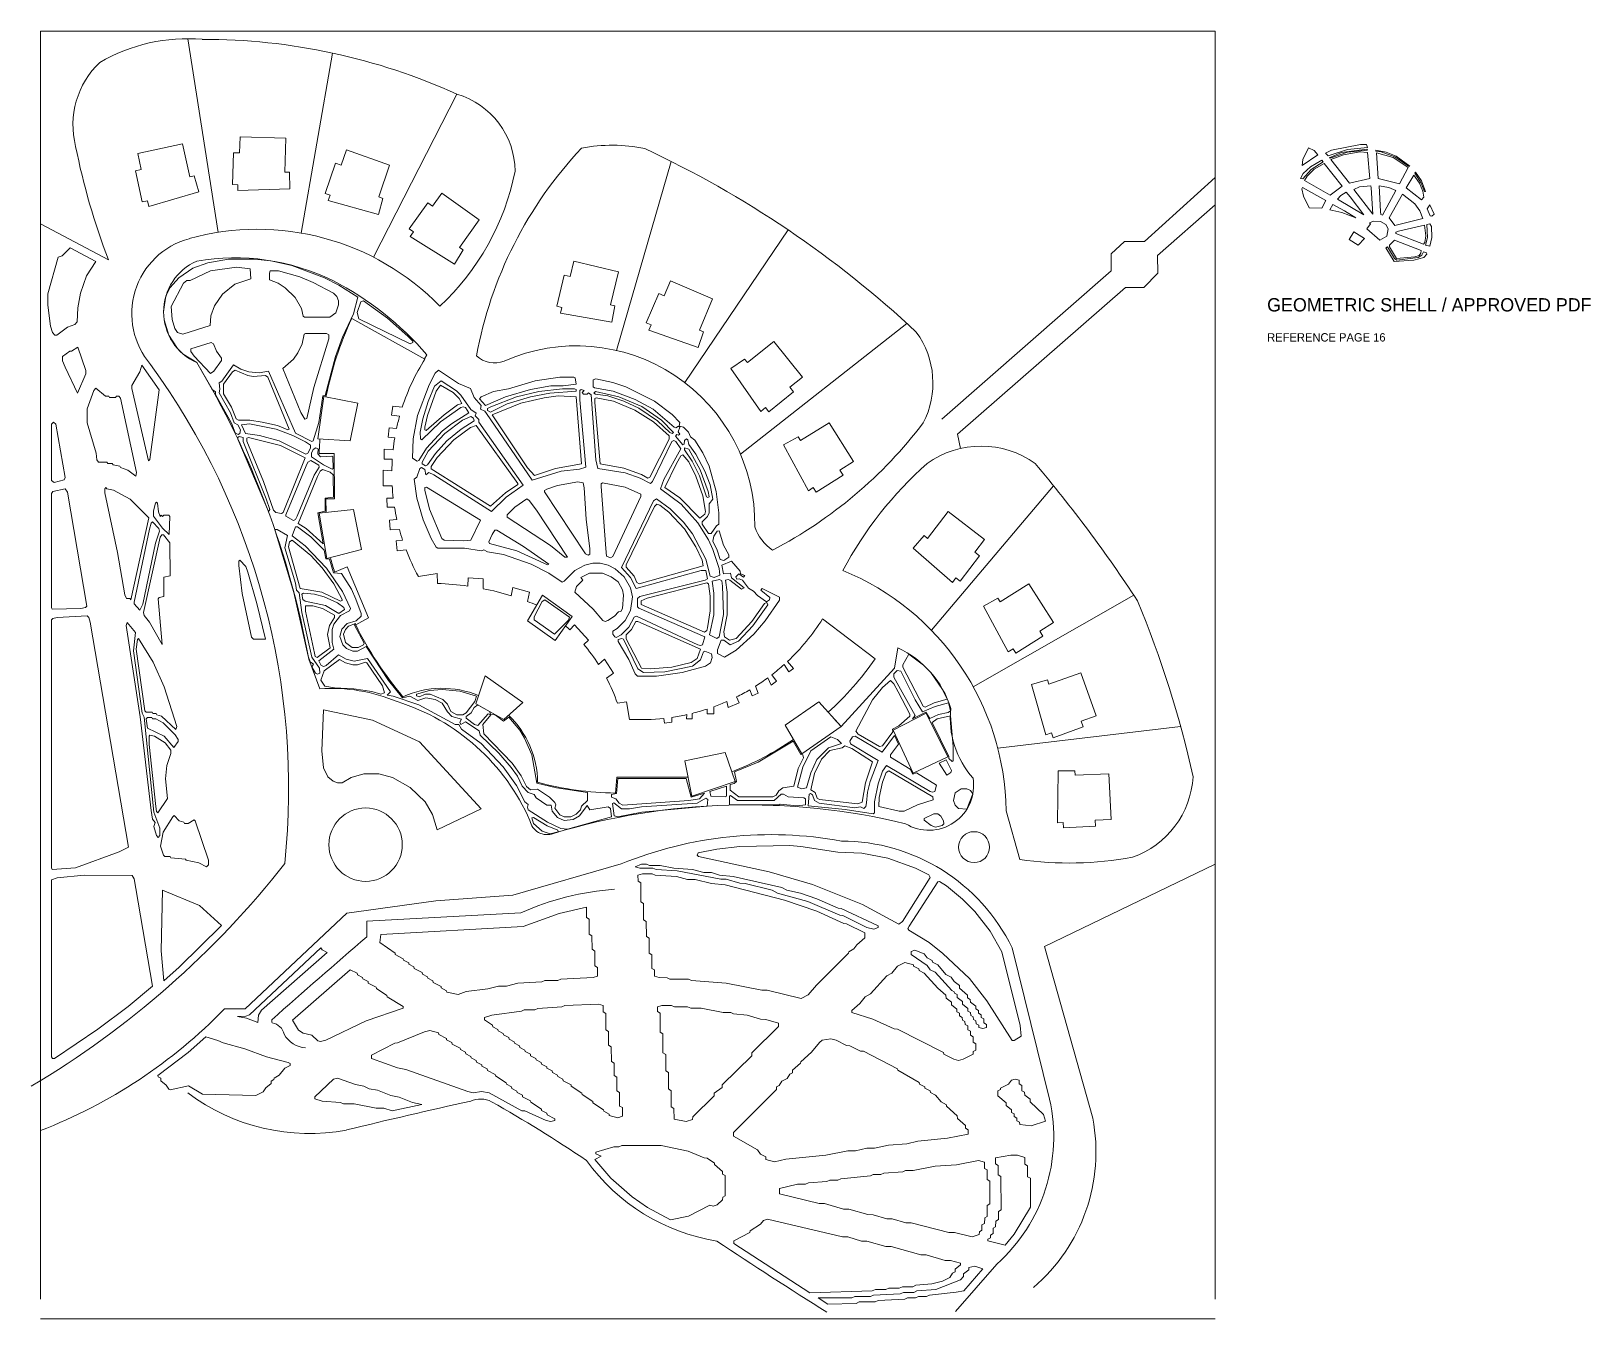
# Model space of a CAD drawing. Header units: inches. Extents: x 36 to 82.7, y 17.3 to 55.9.
import ezdxf

# ---------------------------------------------------------------- set-up
doc = ezdxf.new("R2010")
doc.units = ezdxf.units.IN
for name, color, linetype, lineweight in [('01_ORIGINAL_CAD', 7, 'Continuous', 20), ('02_APPROVED_PDF_OUTLINES', 7, 'Continuous', 15), ('03_ADDED_AREAS_SAME_COMPOSITION', 7, 'Continuous', 15), ('04_APPROVED_PERIMETER', 7, 'Continuous', 15), ('05_REFERENCE_ICON', 7, 'Continuous', 15), ('06_LABEL', 7, 'Continuous', 15)]:
    doc.layers.add(name, color=color, linetype=linetype, lineweight=lineweight)

msp = doc.modelspace()

# ---------------------------------------------------------------- linework, layer by layer
at = {"layer": '01_ORIGINAL_CAD'}
for p, q in [((36.248, 17.906), (36.248, 55.9)), ((36.248, 55.9), (71.442, 55.9)), ((71.442, 55.9), (71.442, 17.906)), ((71.442, 17.312), (36.248, 17.312))]:
    msp.add_line(p, q, dxfattribs=at)
for points in [[(40.658, 55.675), (41.569, 49.871)], [(45, 55.245), (44.06, 49.85)], [(48.726, 54.013), (46.225, 49.126)], [(55.143, 52), (53.51, 46.333)], [(63.257, 44.272), (68.329, 48.719), (68.329, 49.231), (68.73, 49.6), (69.33, 49.6), (71.442, 51.512), (71.442, 50.696), (69.711, 49.177), (69.725, 48.651), (69.304, 48.218), (68.761, 48.218), (63.72, 43.82), (63.817, 43.397)], [(38.284, 49.049), (36.248, 50.129)], [(55.552, 45.371), (58.647, 49.945)], [(62.206, 47.145), (57.223, 43.22)], [(47.087, 44.63), (46.802, 44.667), (46.766, 44.393), (47.006, 44.362)], [(46.916, 43.993), (46.696, 44.016), (46.666, 43.73), (46.862, 43.709)], [(45.044, 43.247), (44.595, 43.241)], [(44.807, 41.482), (44.799, 41.881), (45.061, 41.886), (45.044, 43.247)], [(46.813, 43.357), (46.546, 43.371), (46.546, 43.074), (46.789, 43.074)], [(46.775, 42.728), (46.519, 42.748), (46.519, 42.277), (46.786, 42.274)], [(66.604, 42.276), (62.941, 37.945)], [(46.818, 41.908), (46.625, 41.902), (46.633, 41.638), (46.856, 41.638)], [(46.926, 41.27), (46.702, 41.249), (46.728, 40.961), (47.002, 40.962)], [(47.096, 40.651), (46.9, 40.63)], [(46.9, 40.63), (46.939, 40.324), (47.2, 40.358)], [(46.075, 38.317), (45.433, 39.849), (45.059, 39.693)], [(49.053, 39.272), (49.062, 39.519), (49.515, 39.492), (49.513, 39.194)], [(50.35, 38.981), (50.396, 39.232), (50.902, 39.093), (50.842, 38.811)], [(51.286, 38.996), (52.178, 38.364), (51.665, 37.64), (50.837, 38.227), (51.286, 38.996)], [(69.006, 38.995), (64.196, 36.253)], [(46.075, 38.317), (45.692, 38.109)], [(52.249, 38.111), (52.108, 37.96)], [(52.249, 38.111), (52.668, 37.654), (52.525, 37.523)], [(52.968, 36.924), (53.149, 37.079), (53.413, 36.661), (53.207, 36.514)], [(58.528, 36.918), (58.67, 36.704), (58.814, 36.799), (58.632, 37.014)], [(49.567, 36.583), (50.703, 35.787), (50.129, 35.27), (49.295, 35.742), (49.567, 36.583)], [(58.043, 36.524), (58.141, 36.305), (58.295, 36.419), (58.155, 36.608)], [(57.496, 36.162), (57.572, 35.985), (57.754, 36.063), (57.668, 36.267)], [(53.805, 35.806), (53.533, 35.759)], [(53.805, 35.806), (53.805, 35.806)], [(56.221, 35.586), (56.221, 35.439), (56.423, 35.439), (56.423, 35.655)], [(56.812, 35.811), (56.853, 35.634), (57.179, 35.773), (57.105, 35.949)], [(58.564, 35.106), (59.058, 34.241), (60.235, 35.059), (59.57, 35.799), (58.564, 35.106)], [(54.929, 35.306), (54.944, 35.165), (55.16, 35.189), (55.16, 35.336)], [(55.61, 35.419), (55.608, 35.288), (55.771, 35.288), (55.771, 35.457)], [(70.407, 35.063), (64.93, 34.409)], [(53.515, 33.54), (53.473, 33.07)], [(53.515, 33.54), (55.65, 33.54)], [(65.18, 32.538), (65.591, 31.078)], [(71.442, 30.938), (66.326, 28.468)], [(46.027, 28.759), (46.027, 29.23), (50.643, 29.479)], [(66.326, 28.468), (67.775, 23.323)]]:
    msp.add_lwpolyline(points, dxfattribs=at)
for points in [[(40.725, 51.537), (40.502, 52.523), (39.164, 52.23), (39.268, 51.758), (39.093, 51.72), (39.298, 50.787), (39.453, 50.821), (39.491, 50.65), (40.993, 51.087), (40.853, 51.565)], [(43.572, 51.68), (43.598, 52.69), (42.23, 52.734), (42.214, 52.252), (42.035, 52.258), (42.004, 51.303), (42.163, 51.298), (42.158, 51.123), (43.721, 51.177), (43.704, 51.675)], [(46.381, 50.933), (46.709, 51.889), (45.415, 52.34), (45.257, 51.885), (45.088, 51.944), (44.773, 51.041), (44.923, 50.989), (44.866, 50.824), (46.374, 50.409), (46.506, 50.889)], [(48.804, 49.422), (49.389, 50.246), (48.277, 51.045), (47.995, 50.654), (47.85, 50.758), (47.292, 49.982), (47.421, 49.889), (47.319, 49.747), (48.648, 48.921), (48.911, 49.345)], [(53.327, 47.704), (53.561, 48.687), (52.231, 49.012), (52.116, 48.544), (51.942, 48.586), (51.715, 47.658), (51.87, 47.62), (51.829, 47.45), (53.37, 47.181), (53.455, 47.672)], [(55.995, 46.944), (56.387, 47.876), (55.128, 48.415), (54.938, 47.972), (54.774, 48.042), (54.397, 47.164), (54.544, 47.101), (54.475, 46.94), (55.951, 46.422), (56.116, 46.892)], [(57.426, 45.973), (58.218, 46.601), (59.075, 45.534), (58.699, 45.232), (58.811, 45.092), (58.066, 44.493), (57.966, 44.618), (57.83, 44.508), (56.934, 45.791), (57.343, 46.076)], [(45.757, 44.748), (44.738, 44.957), (44.556, 43.684), (45.524, 43.622)], [(59.019, 43.63), (59.878, 44.165), (60.608, 43.006), (60.2, 42.749), (60.296, 42.598), (59.487, 42.088), (59.402, 42.222), (59.254, 42.129), (58.511, 43.505), (58.949, 43.742)], [(45.629, 41.562), (44.593, 41.461), (44.828, 40.095), (45.865, 40.369)], [(62.827, 40.702), (63.445, 41.502), (64.534, 40.672), (64.241, 40.288), (64.384, 40.18), (63.804, 39.42), (63.677, 39.516), (63.571, 39.377), (62.394, 40.407), (62.722, 40.782)], [(65.006, 38.799), (65.865, 39.334), (66.595, 38.175), (66.187, 37.918), (66.283, 37.767), (65.474, 37.257), (65.389, 37.391), (65.242, 37.298), (64.498, 38.674), (64.936, 38.911)], [(66.464, 36.332), (67.417, 36.67), (67.882, 35.382), (67.428, 35.218), (67.489, 35.05), (66.59, 34.725), (66.536, 34.875), (66.372, 34.816), (65.94, 36.319), (66.419, 36.457)], [(61.796, 34.957), (62.78, 35.461), (63.435, 34.152), (62.399, 33.663)], [(55.549, 34.034), (56.763, 34.283), (57.058, 33.412), (55.766, 32.976)], [(67.244, 33.6), (68.254, 33.648), (68.327, 32.28), (67.845, 32.255), (67.855, 32.076), (66.9, 32.025), (66.892, 32.184), (66.717, 32.175), (66.739, 33.739), (67.237, 33.732)]]:
    msp.add_lwpolyline(points, close=True, dxfattribs=at)
for points in [[(44.283, 37.084, 0.090917), (40.931, 45.968, -0.652582), (40.931, 49.011, -0.158741), (45.004, 48.425, -0.098355), (47.824, 46.203), (47.755, 46.078)], [(47.087, 44.63, -0.062406), (47.763, 46.073), (45.572, 47.29, 0.058367), (44.801, 44.944, 0.058367)], [(50.14, 46.014, -0.546754), (57.65, 41.045, 0.171391), (58.184, 40.351, 0.171391)], [(46.916, 43.993, -0.01479), (47.006, 44.362, -0.01479)], [(44.621, 43.68, 0.010358), (44.595, 43.241)], [(46.813, 43.357, -0.013879), (46.862, 43.709)], [(60.29, 39.74, -0.089338), (62.813, 42.944, -0.322066), (66.051, 42.944, -0.030946), (69.111, 38.833, -0.044664), (70.78, 33.554, -0.301674), (68.967, 31.144, -0.082145), (65.591, 31.078)], [(46.775, 42.728, -0.013523), (46.789, 43.074, -0.013523)], [(46.818, 41.908, -0.014342), (46.786, 42.274)], [(46.926, 41.27, -0.014645), (46.856, 41.638)], [(47.096, 40.651, -0.012679), (47.002, 40.962)], [(48.142, 39.35), (48.13, 39.649), (47.57, 39.561, -0.034306), (47.2, 40.358, -0.034306)], [(44.936, 40.124, 0.010564), (45.059, 39.693, 0.010564)], [(60.29, 39.74, -0.300089), (65.18, 32.538)], [(45.692, 38.109, 0.060935), (47.109, 35.956, -0.206423), (49.375, 35.99)], [(59.849, 35.488, 0.057164), (61.253, 37.088), (59.681, 38.289, -0.064319), (58.632, 37.014, -0.064319)], [(59.998, 35.322), (60.235, 35.059), (61.831, 36.816), (61.933, 37.418, -0.214593), (63.522, 35.602, 0.212382), (64.188, 33.517, -0.642649), (62.166, 32.15, 0.132984), (51.615, 31.858, -0.471407), (50.913, 32.245)], [(46.935, 35.809, 0.119192), (44.621, 36.188), (44.283, 37.084)], [(58.528, 36.918, -0.018836), (58.155, 36.608, -0.018836)], [(58.043, 36.524, -0.017658), (57.668, 36.267, -0.017658)], [(57.496, 36.162, -0.017305), (57.105, 35.949, -0.017305)], [(54.929, 35.306, -0.040089), (53.897, 35.276), (53.805, 35.806)], [(56.221, 35.586, -0.018166), (55.771, 35.457, -0.018166)], [(56.812, 35.811, -0.016254), (56.423, 35.655, -0.016254)], [(50.274, 35.4, -0.198705), (51.143, 33.392, 0.063223), (53.473, 33.07)], [(55.61, 35.419, -0.017778), (55.16, 35.336, -0.017778)], [(56.959, 33.703, 0.056142), (58.811, 34.673)], [(53.65, 30.945, -0.14301), (60.243, 31.63, -0.286424), (65.36, 28.431), (66.481, 23.89, -0.272091), (64.9, 18.954), (63.661, 17.533)], [(53.65, 30.945), (50.4, 30.004), (48.095, 29.84), (45.427, 29.473), (42.376, 26.597), (41.758, 26.597, -0.10797), (36.248, 22.954)]]:
    msp.add_lwpolyline(points, format="xyb", dxfattribs=at)
for centre, radius in [((45.989, 31.521), 1.1), ((64.22, 31.448), 0.463)]:
    msp.add_circle(centre, radius, dxfattribs=at)
for centre, radius, start, end in [((40.658, 50.423), 5.252, 85.2142, 120.0956), ((41.139, 37.317), 18.339, 65.5622, 90.1344), ((39.813, 53.089), 2.593, 133.6015, 194.2753), ((48.026, 51.672), 2.444, 0.7167, 73.3418), ((57.911, 56.571), 21.019, 191.3089, 200.9684), ((61.436, 43.951), 12.326, 136.7478, 169.6154), ((53.373, 47.535), 4.948, 78.6004, 100.6499), ((40.939, 23.771), 31.601, 47.0054, 64.8874), ((43.034, 53.196), 7.583, 313.0815, 348.6437), ((41.312, 47.434), 2.33, 105.2161, 220.7715), ((42.751, 42.34), 7.624, 44.2289, 105.6047), ((60.387, 45.356), 2.599, 332.6099, 36.0186), ((22.064, 33.195), 21.619, 354.0583, 36.0319), ((49.852, 46.755), 0.794, 227.0981, 291.2465), ((51.961, 52.291), 13.465, 297.5281, 322.8549), ((47.898, 31.093), 8.26, 81.9573, 88.3074), ((47.898, 31.093), 8.26, 72.7279, 78.7214), ((47.898, 31.093), 8.26, 67.0855, 69.118), ((48.363, 33.974), 5.47, 46.7825, 48.644), ((48.363, 33.974), 5.47, 32.6388, 40.4465), ((48.363, 33.974), 5.47, 19.0436, 27.6609), ((44.996, 29.643), 6.464, 23.734, 72.5429), ((22.02, 47.825), 27.364, 300.648, 321.9453), ((54.073, 21.787), 8.422, 94.2501, 114.0352), ((177.596, -125.015), 202.378, 130.55026, 131.62005), ((43.293, 26.24), 0.119, 162.5746, 211.3187), ((43.119, 25.741), 0.443, 13.2811, 80.611), ((44.225, 26.196), 0.761, 207.5896, 267.5639), ((44.306, 28.951), 6.083, 233.183, 280.5392), ((83.889, -134.15), 161.762, 102.40484, 103.75801), ((49.433, 23.211), 0.689, 61.2688, 115.2094), ((27.349, -15.654), 45.391, 56.1832, 60.407), ((62.535, 22.313), 5.337, 310.4718, 10.9016), ((57.468, 25.543), 5.979, 215.6658, 260.7622), ((129.159, 128.7), 131.041, 236.3299, 238.04792)]:
    msp.add_arc(centre, radius, start, end, dxfattribs=at)
at = {"layer": '02_APPROVED_PDF_OUTLINES'}
for points in [[(42.116, 48.828), (42.528, 48.774), (42.546, 48.482), (42.075, 48.318), (41.702, 48.021), (41.461, 47.667), (41.354, 47.369), (41.328, 47.085), (40.514, 46.816), (40.35, 46.87), (40.27, 46.995), (40.19, 47.264), (40.162, 47.654), (40.533, 48.352), (40.63, 48.424), (40.736, 48.425), (41.346, 48.72)], [(43.133, 48.721), (43.377, 48.721), (44.015, 48.534), (44.413, 48.373), (45.024, 48.051), (45.122, 47.953), (45.175, 47.819), (45.176, 47.697), (45.097, 47.455), (44.92, 47.33), (44.162, 47.329), (44.118, 47.356), (44.063, 47.588), (43.874, 47.915), (43.579, 48.212), (43.364, 48.347), (43.107, 48.447), (43.107, 48.649)], [(45.923, 47.815), (46.645, 47.301), (47.257, 46.765), (47.407, 46.613), (47.408, 46.571), (47.323, 46.526), (45.782, 47.277), (45.737, 47.47), (45.843, 47.792)], [(44.19, 46.843), (44.814, 46.843), (44.885, 46.799), (44.886, 46.677), (44.437, 45.224), (44.227, 44.296), (44.168, 44.269), (44.044, 44.475), (43.51, 45.796), (43.824, 46.069), (43.958, 46.259), (44.092, 46.53), (44.146, 46.816)], [(41.364, 46.572), (41.435, 46.528), (41.518, 46.311), (41.675, 46.098), (41.675, 46.03), (41.437, 45.708), (41.346, 45.642), (40.855, 46.164), (40.749, 46.298), (40.749, 46.384)], [(42.082, 45.741), (42.458, 45.58), (42.62, 45.553), (42.985, 45.581), (43.056, 45.536), (43.696, 43.974), (43.658, 43.953), (43.345, 44.08), (42.891, 44.188), (42.516, 44.241), (42.177, 44.241), (42.106, 44.286), (41.972, 44.634), (41.733, 45.037), (41.733, 45.32), (41.998, 45.696)], [(51.811, 45.533), (52.223, 45.534), (52.267, 45.507), (52.294, 45.322), (51.905, 45.268), (51.536, 45.268), (50.926, 45.16), (50.18, 44.944), (49.576, 44.682), (49.405, 44.882), (49.449, 44.941), (49.821, 45.103), (50.268, 45.184), (51.068, 45.426)], [(48.228, 45.289), (48.614, 45.075), (48.791, 44.896), (48.871, 44.747), (48.745, 44.7), (48.347, 44.404), (47.799, 43.93), (47.761, 43.95), (47.761, 44.036), (47.84, 44.385), (48.104, 45.11)], [(51.891, 45.185), (52.25, 45.185), (52.294, 45.158), (52.294, 45.108), (51.51, 45.053), (50.927, 44.945), (50.234, 44.729), (49.73, 44.488), (49.645, 44.533), (49.644, 44.592), (49.742, 44.646), (50.511, 44.942), (51.174, 45.104)], [(51.759, 44.97), (52.295, 44.943), (52.458, 42.934), (51.674, 42.799), (51.046, 42.584), (50.842, 42.816), (49.778, 44.405), (50.644, 44.754), (51.334, 44.916)], [(52.873, 45.105), (53.578, 44.944), (54.268, 44.65), (54.853, 44.247), (55.217, 43.875), (55.172, 43.848), (55.105, 43.875), (54.735, 44.221), (54.174, 44.598), (53.723, 44.812), (53.242, 44.974), (52.873, 45.027), (52.829, 45.054)], [(52.9, 44.917), (53.419, 44.81), (54.056, 44.542), (54.614, 44.194), (55.084, 43.773), (55.084, 43.678), (54.503, 42.533), (54.444, 42.506), (54.258, 42.612), (53.724, 42.8), (53.019, 42.934), (52.856, 44.777), (52.856, 44.89)], [(49.141, 44.355), (49.217, 44.306), (49.244, 44.22), (48.853, 43.975), (48.426, 43.624), (48.08, 43.246), (47.848, 42.903), (47.781, 42.876), (47.683, 42.93), (47.683, 42.989), (47.868, 43.312), (48.363, 43.84), (48.893, 44.243)], [(49.301, 44.087), (50.548, 42.347), (50.548, 42.315), (50.183, 42.07), (49.735, 41.67), (47.949, 42.787), (47.949, 42.855), (48.134, 43.124), (48.629, 43.652), (49.132, 44.028)], [(42.484, 43.728), (43.44, 43.487), (44.176, 43.112), (43.515, 41.478), (43.471, 41.451), (43.298, 41.477), (43.227, 41.549), (42.932, 42.407), (42.426, 43.615), (42.426, 43.701)], [(44.344, 43.032), (44.583, 42.898), (44.601, 42.838), (44.443, 42.596), (43.94, 41.362), (43.887, 41.263), (43.829, 41.236), (43.599, 41.37), (43.598, 41.403), (44.206, 42.879), (44.259, 42.987)], [(44.498, 43.412), (44.566, 43.381), (44.561, 43.233), (44.636, 43.14), (44.981, 43.166), (45.01, 43.14), (45.015, 42.794), (44.988, 42.773), (44.728, 42.901), (44.365, 43.142), (44.365, 43.255), (44.418, 43.363)], [(55.492, 43.201), (55.67, 42.995), (55.883, 42.566), (56.096, 41.976), (56.177, 41.505), (56.15, 41.424), (56.006, 41.305), (55.405, 41.911), (54.958, 42.229), (55.302, 42.941), (55.434, 43.174)], [(55.54, 43.416), (55.669, 43.371), (56.015, 42.754), (56.255, 42.11), (56.282, 41.943), (56.244, 41.923), (56.206, 41.943), (55.991, 42.578), (55.777, 43.01), (55.54, 43.357)], [(44.702, 42.764), (44.929, 42.683), (45.017, 42.603), (45.026, 41.935), (44.774, 41.905), (44.772, 41.513), (44.558, 41.468), (44.716, 40.539), (44.203, 40.992), (43.971, 41.147), (44.552, 42.558), (44.631, 42.719)], [(47.818, 42.234), (49.435, 41.246), (49.144, 40.65), (48.92, 40.623), (48.343, 40.649), (48.272, 40.694), (47.898, 41.579), (47.765, 42.143), (47.764, 42.229)], [(52.347, 42.394), (52.512, 42.367), (52.539, 42.215), (52.594, 41.281), (52.702, 40.39), (52.702, 40.223), (52.658, 40.196), (52.573, 40.241), (51.348, 42.092), (51.348, 42.133), (51.419, 42.178), (51.737, 42.286)], [(53.091, 42.367), (53.769, 42.234), (54.238, 42.028), (54.238, 41.96), (53.392, 40.161), (53.328, 40.122), (53.21, 40.17), (53.183, 40.402), (53.047, 42.254), (53.046, 42.34)], [(50.823, 41.882), (50.894, 41.838), (51.107, 41.543), (52.039, 40.142), (51.954, 40.142), (51.53, 40.488), (50.235, 41.34), (50.235, 41.408), (50.464, 41.641)], [(54.711, 41.724), (54.805, 41.698), (55.071, 41.483), (55.541, 40.982), (55.887, 40.446), (56.073, 40.043), (56.1, 39.877), (54.185, 39.338), (54.114, 39.383), (54.031, 39.573), (53.794, 39.839), (53.794, 39.907), (54.64, 41.653)], [(43.335, 40.969), (43.649, 40.785), (43.571, 40.413), (43.891, 39.363), (43.919, 39.149), (43.998, 39.068), (44.079, 38.481), (44.373, 37.139), (44.612, 36.814), (44.613, 36.665), (44.548, 36.627), (44.483, 36.665), (44.377, 36.853), (44.429, 36.933), (44.324, 36.996), (44.27, 37.175), (43.841, 39.077), (43.281, 40.924), (43.281, 40.964)], [(49.918, 40.947), (50.719, 40.46), (51.481, 39.927), (51.443, 39.906), (50.519, 40.328), (49.697, 40.543), (49.679, 40.602), (49.784, 40.817), (49.864, 40.942)], [(56.58, 40.925), (56.711, 40.5), (56.869, 40.205), (56.87, 40.137), (56.719, 40.038), (56.608, 40.065), (56.526, 40.351), (56.394, 40.62), (56.421, 40.768), (56.526, 40.921)], [(43.787, 40.647), (44.349, 40.187), (44.686, 39.82), (45.032, 39.337), (45.299, 38.849), (45.24, 38.822), (44.679, 39.089), (44.027, 39.197), (43.68, 40.449), (43.706, 40.598)], [(52.698, 39.656), (53.083, 39.656), (53.349, 39.549), (53.553, 39.397), (53.686, 39.156), (53.713, 39.001), (53.687, 38.604), (53.634, 38.506), (53.561, 38.503), (53.449, 38.372), (53.245, 38.237), (53.166, 38.21), (53.099, 38.237), (52.81, 38.581), (52.256, 39.087), (52.309, 39.262), (52.493, 39.451), (52.441, 39.531)], [(56.216, 39.364), (56.261, 39.337), (56.314, 38.97), (56.315, 38.526), (56.237, 38.016), (56.21, 37.935), (56.139, 37.89), (54.248, 38.721), (54.248, 38.825), (54.425, 38.906)], [(56.511, 37.703), (56.293, 37.81), (56.425, 38.412), (56.424, 39.057), (56.37, 39.417), (56.588, 39.471), (56.659, 39.426), (56.685, 39.265), (56.714, 38.419), (56.582, 37.748)], [(44.125, 39.059), (44.458, 39.033), (44.75, 38.952), (45.148, 38.765), (45.334, 38.631), (45.352, 38.571), (45.182, 38.452), (44.789, 38.686), (44.179, 38.821), (44.108, 38.866), (44.081, 39.032)], [(51.355, 38.854), (52.095, 38.341), (52.069, 38.254), (51.653, 37.833), (51.037, 38.262), (51.037, 38.349), (51.275, 38.805)], [(44.188, 38.684), (44.405, 38.684), (44.697, 38.603), (45.061, 38.398), (45.061, 38.33), (44.903, 38.087), (44.85, 37.816), (44.93, 37.417), (44.541, 37.13), (44.482, 37.157), (44.456, 37.256), (44.188, 38.517)], [(54.144, 38.212), (56.025, 37.377), (55.92, 37.103), (55.743, 36.978), (55.159, 36.843), (54.522, 36.789), (54.251, 36.815), (53.799, 37.692), (53.798, 37.814), (53.955, 37.973), (54.09, 38.208)], [(53.667, 37.702), (53.715, 37.68), (54.144, 36.792), (54.313, 36.678), (54.956, 36.706), (55.782, 36.868), (56.025, 37.06), (56.109, 37.297), (56.153, 37.324), (56.353, 37.243), (56.371, 37.13), (56.318, 36.969), (56.168, 36.871), (55.478, 36.682), (54.708, 36.574), (54.137, 36.574), (54.066, 36.645), (53.878, 37.074), (53.56, 37.611), (53.56, 37.671)], [(45.205, 37.074), (45.391, 36.968), (45.606, 36.913), (45.745, 36.914), (45.981, 36.988), (46.028, 36.967), (46.498, 36.278), (46.552, 36.076), (46.44, 36.031), (46.171, 36.111), (45.64, 36.191), (45.06, 36.218), (44.767, 36.272), (44.643, 36.45), (44.749, 36.733)], [(63.417, 35.882), (63.019, 35.774), (62.753, 35.641), (62.695, 35.668), (62.082, 36.839), (62.082, 36.908), (62.267, 37.235), (62.707, 36.901), (62.922, 36.68), (63.278, 36.176)], [(61.914, 36.737), (62.026, 36.72), (62.455, 35.859), (62.672, 35.506), (63.058, 35.665), (63.456, 35.772), (63.517, 35.528), (63.444, 35.48), (63.152, 35.425), (62.898, 35.304), (62.774, 35.496), (62.371, 35.291), (62.455, 35.39), (61.817, 36.544), (61.817, 36.639)], [(49.312, 35.971), (49.26, 35.81), (49.004, 35.469), (48.897, 35.416), (48.724, 35.416), (48.547, 35.514), (48.438, 35.731), (48.298, 35.87), (47.923, 36.032), (47.785, 36.032), (47.596, 35.952), (47.511, 35.978), (47.511, 36.029), (47.9, 36.137), (48.278, 36.171), (48.808, 36.123)], [(61.716, 36.442), (61.814, 36.344), (61.947, 36.102), (62.294, 35.431), (62.294, 35.372), (61.964, 35.083), (61.772, 34.983), (61.784, 34.9), (61.473, 34.486), (61.388, 34.459), (60.75, 34.834), (60.679, 34.92), (61.181, 35.86), (61.473, 36.236)], [(48.129, 31.965), (47.994, 32.427), (47.778, 32.807), (47.324, 33.238), (46.79, 33.534), (46.388, 33.642), (45.934, 33.642), (45.557, 33.533), (45.291, 33.373), (45.145, 33.373), (45.012, 33.427), (44.861, 33.552), (44.728, 33.82), (44.674, 34.33), (44.724, 35.559), (46.2, 35.25), (47.6, 34.6), (49.45, 32.6)], [(49.354, 35.708), (49.703, 35.511), (49.745, 35.416), (49.806, 35.434), (49.906, 35.386), (50.119, 35.227), (50.276, 35.346), (50.609, 34.951), (50.754, 34.716), (50.973, 34.211), (51.12, 33.366), (51.711, 33.222), (52.636, 33.086), (52.636, 32.842), (52.455, 32.676), (52.425, 32.564), (52.301, 32.439), (52.142, 32.358), (51.942, 32.358), (51.809, 32.412), (51.658, 32.618), (51.684, 32.719), (51.655, 32.781), (51.494, 32.944), (51.143, 33.189), (50.932, 33.163), (50.807, 33.261), (50.645, 33.585), (50.379, 33.961), (49.53, 34.844), (49.503, 35.127), (49.737, 35.412), (49.665, 35.441), (49.349, 35.094), (49.256, 35.121), (48.999, 35.308), (48.998, 35.359), (49.153, 35.471), (49.237, 35.636)], [(63.509, 35.384), (63.596, 34.466), (63.597, 34.031), (63.559, 34.011), (63.468, 34.103), (63.466, 34.168), (62.961, 35.178), (63.111, 35.289)], [(59.088, 34.217), (59.111, 34.126), (58.953, 33.804), (58.82, 33.276), (58.485, 33.221), (58.374, 33.137), (58.29, 33.007), (58.193, 32.953), (57.17, 32.953), (56.913, 33.158), (56.913, 33.325), (57.036, 33.353), (57.098, 33.418), (57.045, 33.701), (57.751, 33.998), (58.799, 34.624), (59.03, 34.221)], [(59.927, 34.75), (60.127, 34.669), (60.251, 34.557), (59.86, 34.428), (59.512, 34.075), (59.325, 33.67), (59.201, 33.223), (59.054, 33.196), (58.93, 33.249), (59.088, 33.845), (59.326, 34.329)], [(61.954, 34.535), (61.714, 34.211), (61.715, 34.141), (62.303, 33.785), (62.381, 33.634), (62.498, 33.672), (63.094, 33.303), (63.041, 33.118), (62.977, 33.091), (62.903, 33.118), (61.592, 33.895), (61.475, 33.725), (61.342, 33.346), (61.237, 32.809), (61.237, 32.473), (61.193, 32.446), (60.353, 32.579), (59.25, 32.686), (59.276, 33.032), (59.314, 33.052), (59.378, 33.014), (59.436, 32.848), (59.577, 32.764), (60.642, 32.63), (60.821, 32.657), (60.915, 32.606), (60.974, 32.666), (61.001, 32.777), (61.027, 33.095), (61.106, 33.418), (61.344, 34.044), (60.512, 34.539), (60.494, 34.625), (60.573, 34.75), (60.658, 34.777), (61.464, 34.295), (61.831, 34.798)], [(60.352, 34.482), (60.552, 34.401), (61.181, 34.008), (60.971, 33.373), (60.865, 32.794), (60.741, 32.741), (59.586, 32.874), (59.515, 32.919), (59.459, 33.082), (59.328, 33.169), (59.434, 33.658), (59.645, 34.087), (59.901, 34.347), (60.27, 34.428)], [(61.668, 33.731), (62.988, 32.954), (62.989, 32.868), (62.52, 32.714), (62.122, 32.527), (61.975, 32.527), (61.365, 32.661), (61.373, 32.935), (61.478, 33.391), (61.584, 33.686)], [(63.385, 34.063), (63.544, 33.741), (63.527, 33.682), (63.4, 33.608), (63.176, 33.968)], [(55.597, 33.505), (55.744, 32.948), (56.14, 33.065), (55.99, 32.898), (55.671, 32.844), (53.693, 32.708), (53.587, 32.762), (53.483, 32.894), (53.356, 32.95), (53.356, 33.027), (53.506, 33.057), (53.547, 33.505)], [(56.302, 33.12), (56.803, 33.271), (56.804, 32.979), (56.759, 32.952), (56.329, 32.979)], [(63.832, 33.196), (64.005, 33.196), (64.112, 33.143), (64.18, 33.047), (63.999, 32.582), (63.754, 32.609), (63.656, 32.707), (63.603, 32.841), (63.655, 33.071)], [(58.507, 33.035), (58.647, 32.951), (59.122, 32.924), (59.166, 32.897), (59.167, 32.713), (58.916, 32.686), (58.412, 32.739), (58.379, 32.712), (56.887, 32.711), (56.887, 32.976), (56.925, 32.997), (57.134, 32.842), (58.226, 32.843), (58.444, 33.031)], [(51.022, 32.332), (51.426, 32.087), (51.744, 31.952), (51.762, 31.902), (51.518, 31.848), (51.279, 31.928), (51.022, 32.161), (50.969, 32.328)], [(63.011, 32.444), (63.131, 32.444), (63.228, 32.372), (63.308, 32.238), (63.309, 32.143), (63.264, 32.098), (63.065, 32.045), (62.932, 32.098), (62.728, 32.259), (62.728, 32.309)]]:
    msp.add_lwpolyline(points, close=True, dxfattribs=at)
at = {"layer": '03_ADDED_AREAS_SAME_COMPOSITION'}
for points in [[(37.904, 49.002), (37.627, 48.571), (37.445, 48.048), (37.365, 47.607), (37.345, 47.189), (37.272, 47.11), (37.055, 47.03), (36.733, 46.792), (36.682, 46.791), (36.609, 46.871), (36.549, 47.056), (36.468, 47.69), (36.468, 48.029), (36.78, 49.127), (36.899, 49.168), (37.139, 49.407)], [(37.362, 46.431), (37.607, 45.73), (37.607, 45.63), (37.359, 45.057), (36.99, 45.827), (36.909, 46.025), (36.909, 46.153), (37.122, 46.312), (37.18, 46.312)], [(39.805, 45.154), (39.528, 43.068), (39.484, 43.028), (38.989, 45.195), (38.989, 45.283), (39.225, 45.687), (39.288, 45.89)], [(37.903, 45.202), (38.196, 44.965), (38.294, 44.965), (38.318, 44.925), (38.498, 44.925), (38.523, 44.965), (38.593, 44.965), (38.647, 44.899), (39.129, 42.679), (39.1, 42.561), (38.865, 42.748), (38.645, 42.828), (38.622, 42.868), (38.425, 42.907), (38.4, 42.947), (38.265, 42.947), (38.24, 42.986), (37.985, 42.986), (37.932, 43.052), (37.911, 43.25), (37.651, 44.162), (37.65, 44.58), (37.85, 45.136)], [(36.578, 44.119), (36.638, 44.179), (36.705, 44.119), (36.983, 42.525), (36.953, 42.454), (36.655, 42.373), (36.578, 42.433)], [(37.455, 38.598), (36.602, 38.575), (36.578, 38.624), (36.578, 42.045), (36.621, 42.102), (36.984, 42.188), (37.057, 42.085), (37.632, 38.674), (37.597, 38.628)], [(38.239, 42.189), (38.436, 42.149), (38.936, 41.872), (39.49, 41.318), (38.959, 38.863), (38.926, 38.902), (38.829, 38.902), (38.775, 39.008), (38.553, 40.276), (38.173, 42.061), (38.172, 42.189), (38.206, 42.228)], [(39.756, 41.755), (39.78, 41.496), (39.837, 41.36), (39.866, 41.398), (39.901, 41.358), (39.946, 41.398), (40.096, 41.398), (40.118, 41.359), (40.101, 40.817), (39.906, 41.006), (39.632, 41.363), (39.632, 41.53), (39.692, 41.755), (39.721, 41.785)], [(39.606, 41.199), (39.797, 41.001), (39.81, 40.913), (39.691, 40.556), (39.313, 38.731), (39.229, 38.546), (39.055, 38.744), (39.055, 38.792), (39.513, 40.974), (39.566, 41.159)], [(39.937, 40.803), (40.123, 40.565), (40.13, 39.579), (39.94, 39.535), (39.939, 38.956), (39.799, 38.929), (39.778, 38.889), (39.889, 37.516), (39.511, 38.186), (39.349, 38.388), (39.335, 38.475), (39.833, 40.737), (39.886, 40.803)], [(42.221, 40.044), (42.396, 39.855), (42.455, 39.685), (42.729, 38.75), (42.985, 37.679), (42.628, 37.679), (42.574, 37.745), (42.293, 39.053), (42.192, 39.886), (42.192, 40.013)], [(37.299, 30.826), (36.602, 30.775), (36.578, 30.824), (36.579, 38.255), (36.615, 38.299), (36.746, 38.327), (37.649, 38.377), (37.701, 38.328), (37.732, 38.185), (38.882, 31.445), (38.602, 31.302)], [(38.845, 38.175), (39.094, 37.88), (39.034, 37.33), (39.297, 35.462), (39.356, 35.342), (39.639, 32.492), (39.819, 32.012), (39.819, 31.792), (39.77, 31.735), (39.722, 31.792), (39.641, 32.069), (39.68, 32.188), (39.601, 32.281), (39.561, 32.545), (39.238, 35.356), (38.816, 38.085)], [(39.185, 37.699), (39.621, 36.995), (39.955, 36.255), (40.336, 35.066), (40.302, 34.978), (39.869, 35.374), (39.732, 35.414), (39.709, 35.453), (39.612, 35.453), (39.589, 35.492), (39.412, 35.493), (39.378, 35.532), (39.117, 37.383), (39.156, 37.669)], [(39.582, 35.33), (39.605, 35.29), (39.702, 35.29), (39.922, 35.171), (40.282, 34.815), (40.376, 34.67), (40.376, 34.609), (40.247, 34.432), (39.952, 34.778), (39.452, 35.017), (39.418, 35.29), (39.452, 35.329)], [(39.663, 34.775), (39.983, 34.577), (40.156, 34.352), (40.156, 34.251), (40.038, 33.893), (39.997, 33.493), (40.058, 32.903), (39.765, 32.479), (39.721, 32.519), (39.701, 32.664), (39.499, 34.528), (39.499, 34.774), (39.528, 34.805)], [(40.254, 32.396), (40.405, 32.239), (40.545, 32.198), (40.567, 32.159), (40.672, 32.159), (40.849, 32.268), (40.885, 32.238), (41.279, 31.062), (41.279, 30.922), (41.226, 30.855), (40.993, 30.973), (40.615, 31.053), (40.593, 31.092), (40.155, 31.131), (40.133, 31.17), (39.976, 31.171), (39.936, 31.21), (39.842, 31.475), (39.921, 31.893), (40.214, 32.356)], [(55.952, 31.276), (56.508, 31.391), (57.198, 31.467), (58.696, 31.492), (59.031, 31.467), (60.141, 31.294), (60.861, 31.266), (61.636, 31.116), (62.469, 30.813), (62.864, 30.616), (62.905, 30.541), (62.073, 29.222), (61.967, 29.135), (60.879, 29.728), (59.374, 30.33), (58.084, 30.709), (55.967, 31.164), (55.92, 31.211)], [(54.408, 30.938), (54.499, 30.897), (54.813, 30.897), (55.228, 30.815), (55.784, 30.773), (56.118, 30.69), (56.351, 30.69), (56.595, 30.609), (56.998, 30.566), (58.456, 30.234), (58.612, 30.155), (59.023, 30.068), (59.509, 29.902), (60.151, 29.615), (60.238, 29.611), (61.346, 29.085), (61.347, 29.035), (61.212, 28.993), (61.007, 29.035), (60.291, 29.402), (60.196, 29.408), (59.237, 29.817), (58.333, 30.072), (58.169, 30.154), (57.36, 30.361), (57.199, 30.363), (56.793, 30.485), (56.632, 30.487), (55.327, 30.736), (54.69, 30.777), (54.598, 30.818), (54.204, 30.819), (54.069, 30.86), (54.256, 30.938)], [(36.666, 25.11), (36.607, 25.111), (36.578, 25.163), (36.582, 30.466), (36.746, 30.527), (37.556, 30.603), (38.999, 30.598), (39.055, 30.494), (39.107, 30.21), (39.601, 27.284), (38.873, 26.675), (37.969, 25.997)], [(54.571, 30.648), (54.662, 30.607), (55.299, 30.565), (55.633, 30.482), (55.866, 30.482), (56.353, 30.359), (56.757, 30.316), (58.538, 29.86), (59.51, 29.528), (60.314, 29.158), (60.402, 29.154), (60.943, 28.877), (60.943, 28.73), (60.705, 28.522), (60.621, 28.398), (60.463, 28.314), (60.459, 28.273), (59.496, 27.316), (59.251, 27.026), (59.035, 26.915), (58.019, 27.162), (57.859, 27.164), (56.796, 27.371), (55.754, 27.454), (55.663, 27.495), (55.106, 27.495), (55.024, 27.535), (54.783, 27.537), (54.647, 27.578), (54.646, 27.767), (54.565, 27.814), (54.563, 28.224), (54.483, 28.271), (54.48, 28.723), (54.4, 28.769), (54.398, 29.217), (54.317, 29.268), (54.315, 29.757), (54.234, 29.808), (54.232, 30.38), (54.151, 30.431), (54.15, 30.606), (54.285, 30.648)], [(62.26, 28.957), (62.238, 29.006), (62.271, 29.082), (63.13, 30.407), (63.185, 30.414), (63.389, 30.291), (63.872, 29.884), (64.242, 29.515), (64.701, 28.928), (65.047, 28.307), (65.598, 26.104), (65.635, 25.778), (65.424, 25.65), (65.358, 25.657), (64.599, 26.841), (64.086, 27.506), (63.286, 28.256), (62.873, 28.592)], [(39.941, 27.438), (39.865, 28.342), (39.903, 30.158), (41.014, 29.701), (41.672, 29.102), (40.402, 27.853)], [(52.607, 29.341), (52.689, 29.29), (52.69, 28.842), (52.771, 28.791), (52.773, 28.385), (52.854, 28.334), (52.856, 27.887), (52.937, 27.836), (52.938, 27.578), (52.803, 27.536), (51.842, 27.494), (51.751, 27.453), (51.357, 27.452), (51.266, 27.411), (50.548, 27.369), (50.215, 27.286), (49.973, 27.284), (49.649, 27.202), (49.003, 27.117), (48.759, 27.036), (48.419, 27.105), (48.416, 27.146), (48.257, 27.23), (48.249, 27.275), (48.014, 27.396), (48.006, 27.441), (47.851, 27.52), (47.843, 27.565), (47.689, 27.645), (47.681, 27.69), (47.446, 27.811), (47.438, 27.856), (47.283, 27.936), (47.28, 27.977), (47.121, 28.06), (47.113, 28.105), (46.878, 28.226), (46.87, 28.271), (46.411, 28.59), (46.447, 28.832), (50.714, 29.065), (51.785, 29.455), (52.606, 29.651)], [(44.645, 28.433), (44.69, 28.369), (44.841, 28.292), (42.873, 26.564), (42.781, 26.41), (42.756, 26.19), (42.415, 26.323), (42.15, 26.377), (42.404, 26.378), (42.506, 26.419)], [(62.447, 28.356), (62.725, 28.255), (62.814, 28.127), (62.968, 28.047), (62.976, 28.002), (63.131, 27.923), (63.378, 27.633), (63.537, 27.549), (63.621, 27.425), (63.78, 27.3), (63.784, 27.217), (64.024, 27.009), (64.025, 26.931), (64.105, 26.884), (64.109, 26.802), (64.268, 26.677), (64.269, 26.599), (64.349, 26.552), (64.353, 26.47), (64.431, 26.427), (64.435, 26.345), (64.512, 26.303), (64.514, 26.183), (64.594, 26.137), (64.594, 26.045), (64.478, 26.013), (64.362, 26.045), (64.358, 26.113), (64.281, 26.156), (64.277, 26.238), (64.199, 26.28), (64.195, 26.363), (64.118, 26.405), (64.114, 26.487), (64.036, 26.53), (64.033, 26.612), (63.874, 26.737), (63.87, 26.82), (63.711, 26.945), (63.708, 27.027), (63.63, 27.069), (63.626, 27.11), (63.549, 27.153), (63.054, 27.696), (62.899, 27.775), (62.81, 27.903), (62.331, 28.232), (62.331, 28.324)], [(45.737, 27.667), (45.744, 27.622), (45.899, 27.542), (45.902, 27.501), (46.061, 27.418), (46.069, 27.373), (46.304, 27.251), (46.312, 27.207), (46.629, 27.002), (46.637, 26.958), (47.116, 26.67), (47.116, 26.62), (46.005, 26.242), (44.8, 25.663), (44.638, 25.622), (44.559, 25.639), (44.381, 25.81), (44.122, 25.871), (43.974, 25.965), (43.8, 26.264), (45.527, 27.775)], [(62.143, 27.992), (62.403, 27.922), (62.406, 27.882), (62.565, 27.798), (62.573, 27.753), (62.727, 27.673), (63.137, 27.217), (63.377, 27.009), (63.381, 26.926), (63.539, 26.801), (63.543, 26.719), (63.702, 26.593), (63.706, 26.511), (63.783, 26.469), (63.785, 26.391), (63.865, 26.344), (63.869, 26.262), (63.946, 26.22), (63.95, 26.137), (64.028, 26.095), (64.029, 25.975), (64.109, 25.929), (64.11, 25.809), (64.191, 25.763), (64.192, 25.602), (64.272, 25.555), (64.273, 25.366), (64.196, 25.324), (64.193, 25.242), (63.896, 25.089), (63.754, 25.057), (63.611, 25.089), (63.313, 25.241), (63.3, 25.29), (61.922, 25.995), (61.827, 26.002), (61.185, 26.289), (60.558, 26.487), (60.557, 26.551), (60.796, 26.759), (60.96, 26.966), (61.118, 27.05), (61.605, 27.59), (61.759, 27.67), (61.928, 27.881)], [(52.967, 26.742), (53.103, 26.7), (53.104, 26.511), (53.185, 26.465), (53.186, 25.976), (53.267, 25.925), (53.27, 25.514), (53.35, 25.468), (53.352, 25.02), (53.433, 24.969), (53.435, 24.6), (53.515, 24.554), (53.517, 24.148), (53.598, 24.097), (53.6, 23.686), (53.681, 23.64), (53.682, 23.382), (53.547, 23.34), (53.287, 23.41), (53.284, 23.45), (53.125, 23.534), (53.117, 23.579), (52.801, 23.783), (52.793, 23.828), (52.476, 24.032), (52.468, 24.077), (52.151, 24.282), (52.144, 24.326), (51.908, 24.448), (51.9, 24.492), (51.746, 24.572), (51.738, 24.617), (51.584, 24.697), (51.576, 24.742), (51.421, 24.821), (51.414, 24.866), (51.259, 24.946), (51.251, 24.991), (51.097, 25.071), (51.089, 25.115), (50.934, 25.195), (50.927, 25.24), (50.772, 25.32), (50.764, 25.364), (50.61, 25.444), (50.602, 25.489), (50.448, 25.569), (50.44, 25.614), (50.285, 25.693), (50.278, 25.738), (50.123, 25.818), (50.115, 25.863), (49.961, 25.943), (49.953, 25.987), (49.798, 26.067), (49.791, 26.112), (49.555, 26.275), (49.555, 26.339), (49.771, 26.408), (50.659, 26.535), (50.741, 26.575), (51.054, 26.575), (51.145, 26.616), (51.863, 26.659), (51.954, 26.7)], [(55.152, 26.701), (55.243, 26.66), (55.638, 26.66), (55.729, 26.619), (56.042, 26.618), (56.7, 26.494), (56.933, 26.494), (57.015, 26.454), (57.419, 26.411), (57.825, 26.288), (57.985, 26.287), (58.364, 26.176), (58.364, 26.07), (57.561, 25.28), (57.558, 25.198), (56.675, 24.324), (56.672, 24.242), (56.433, 24.075), (56.43, 23.992), (55.789, 23.368), (55.786, 23.286), (55.589, 23.226), (55.23, 23.299), (55.228, 23.613), (55.147, 23.66), (55.146, 24.149), (55.064, 24.2), (55.063, 24.689), (54.982, 24.74), (54.979, 25.233), (54.899, 25.28), (54.896, 25.852), (54.815, 25.903), (54.813, 26.475), (54.732, 26.526), (54.732, 26.659), (54.867, 26.701)], [(41.203, 25.759), (41.563, 25.657), (41.719, 25.578), (42.373, 25.408), (43.015, 25.163), (43.67, 24.993), (43.724, 24.965), (43.724, 24.901), (43.57, 24.822), (43.402, 24.611), (43.244, 24.527), (43.24, 24.486), (43.16, 24.439), (43.16, 24.361), (43.002, 24.236), (42.918, 24.112), (42.702, 24.001), (41.102, 24.042), (40.687, 24.299), (40.134, 24.173), (40.097, 24.194), (40.012, 24.318), (39.853, 24.443), (39.849, 24.525), (39.772, 24.568), (39.768, 24.607), (40.67, 25.294)], [(47.911, 25.951), (48.17, 25.881), (48.178, 25.836), (48.414, 25.715), (48.417, 25.674), (48.576, 25.591), (48.584, 25.546), (48.819, 25.424), (48.827, 25.38), (48.982, 25.3), (48.989, 25.255), (49.144, 25.175), (49.152, 25.13), (49.306, 25.051), (49.314, 25.006), (49.469, 24.926), (49.472, 24.885), (49.631, 24.802), (49.639, 24.757), (49.874, 24.635), (49.882, 24.591), (50.199, 24.386), (50.207, 24.342), (50.361, 24.262), (50.369, 24.217), (50.523, 24.137), (50.527, 24.096), (50.686, 24.013), (50.693, 23.968), (50.929, 23.847), (50.937, 23.802), (51.254, 23.597), (51.257, 23.557), (51.416, 23.473), (51.424, 23.428), (51.659, 23.307), (51.659, 23.256), (51.543, 23.225), (51.401, 23.256), (50.759, 23.543), (50.671, 23.547), (49.695, 24.08), (49.461, 24.12), (49.207, 24.089), (49.051, 24.128), (47.194, 24.788), (46.945, 24.833), (46.161, 25.11), (46.161, 25.216), (46.861, 25.576), (46.948, 25.58), (47.75, 25.909)], [(59.929, 25.706), (60.091, 25.664), (60.402, 25.505), (60.496, 25.498), (60.814, 25.336), (60.902, 25.332), (61.929, 24.806), (61.937, 24.761), (62.578, 24.391), (62.585, 24.346), (62.74, 24.266), (62.748, 24.222), (62.902, 24.142), (62.91, 24.097), (63.064, 24.017), (63.23, 23.81), (63.389, 23.727), (63.393, 23.686), (63.714, 23.394), (63.718, 23.312), (63.958, 23.104), (63.962, 23.021), (64.039, 22.979), (64.04, 22.846), (63.42, 22.721), (62.531, 22.636), (62.207, 22.554), (61.651, 22.512), (61.236, 22.429), (61.004, 22.429), (60.67, 22.346), (60.438, 22.345), (59.781, 22.221), (58.578, 22.095), (58.244, 22.013), (57.985, 22.082), (57.981, 22.164), (57.823, 22.248), (57.734, 22.376), (57.012, 22.788), (57.011, 22.893), (58.297, 24.182), (58.301, 24.265), (58.378, 24.307), (58.462, 24.431), (58.616, 24.511), (58.704, 24.639), (58.781, 24.681), (58.784, 24.764), (59.023, 24.972), (59.026, 25.013), (59.345, 25.305), (59.59, 25.595), (59.671, 25.664)], [(45.147, 24.527), (45.688, 24.333), (45.938, 24.288), (46.093, 24.209), (46.343, 24.163), (46.741, 24.001), (46.991, 23.956), (47.389, 23.794), (47.674, 23.73), (46.788, 23.545), (46.535, 23.628), (46.302, 23.628), (45.644, 23.752), (45.331, 23.753), (45.239, 23.794), (44.683, 23.835), (44.467, 23.905), (44.466, 23.969), (45.031, 24.495)], [(65.571, 24.462), (65.572, 24.356), (65.652, 24.309), (65.654, 24.148), (65.734, 24.101), (65.738, 24.019), (65.897, 23.894), (65.9, 23.811), (66.303, 23.437), (66.362, 23.236), (65.926, 23.096), (65.586, 23.137), (65.583, 23.206), (65.505, 23.248), (65.501, 23.33), (65.424, 23.373), (65.42, 23.455), (65.342, 23.497), (65.339, 23.58), (65.18, 23.705), (65.176, 23.787), (64.936, 23.996), (64.935, 24.143), (65.013, 24.185), (65.016, 24.226), (65.251, 24.347), (65.339, 24.462), (65.455, 24.493)], [(54.844, 22.505), (55.654, 22.339), (56.134, 22.135), (56.221, 22.131), (56.438, 21.979), (56.441, 21.938), (56.681, 21.73), (56.685, 21.648), (56.763, 21.605), (56.765, 21.001), (56.688, 20.959), (56.685, 20.877), (56.523, 20.724), (56.407, 20.692), (56.301, 20.72), (55.661, 20.391), (55.128, 20.282), (54.435, 20.648), (53.971, 20.968), (53.338, 21.53), (52.861, 22.09), (53.046, 22.186), (52.887, 22.26), (52.887, 22.31), (53.426, 22.463), (53.578, 22.463), (53.669, 22.504)], [(64.35, 22.052), (64.528, 22.01), (64.53, 21.821), (64.61, 21.774), (64.612, 21.489), (64.692, 21.442), (64.695, 20.755), (64.615, 20.708), (64.615, 20.381), (64.538, 20.339), (64.535, 20.173), (64.455, 20.127), (64.455, 19.965), (64.378, 19.923), (64.375, 19.841), (64.159, 19.771), (63.629, 19.894), (63.468, 19.896), (62.333, 20.184), (62.173, 20.186), (61.766, 20.309), (61.606, 20.31), (61.199, 20.433), (61.039, 20.435), (60.471, 20.599), (60.31, 20.601), (59.742, 20.765), (59.582, 20.767), (58.393, 21.057), (58.393, 21.218), (58.932, 21.343), (59.165, 21.344), (59.256, 21.385), (59.812, 21.427), (59.902, 21.468), (60.135, 21.469), (60.226, 21.51), (61.114, 21.595), (61.196, 21.635), (61.429, 21.635), (61.52, 21.677), (62.085, 21.72), (62.167, 21.76), (62.399, 21.76), (63.056, 21.885), (63.693, 21.927)], [(65.148, 19.518), (64.629, 19.647), (64.628, 19.697), (64.708, 19.744), (64.709, 19.822), (64.789, 19.868), (64.789, 20.03), (64.866, 20.072), (64.869, 20.237), (64.949, 20.284), (64.949, 20.528), (65.03, 20.579), (65.026, 21.576), (64.945, 21.628), (64.944, 21.909), (64.863, 21.96), (64.862, 22.135), (65.32, 22.218), (65.525, 22.218), (65.741, 22.149), (65.743, 21.946), (65.823, 21.9), (65.825, 21.572), (65.906, 21.526), (65.909, 20.662), (65.418, 19.845)], [(58.027, 20.294), (60.277, 19.767), (60.437, 19.765), (60.843, 19.642), (61.004, 19.641), (61.572, 19.476), (61.733, 19.475), (62.625, 19.228), (62.785, 19.226), (63.354, 19.062), (63.514, 19.06), (63.812, 18.977), (63.812, 18.927), (63.654, 18.801), (63.651, 18.719), (63.573, 18.676), (63.489, 18.553), (63.274, 18.442), (62.951, 18.358), (62.475, 18.316), (62.384, 18.275), (62.071, 18.274), (61.98, 18.233), (61.667, 18.233), (61.576, 18.192), (61.262, 18.191), (61.171, 18.15), (59.299, 18.095), (57.024, 19.565), (57.023, 19.653), (57.5, 19.899), (57.508, 19.944), (57.823, 20.148), (57.911, 20.263)], [(60.553, 17.937), (60.644, 17.979), (61.119, 17.979), (61.21, 18.02), (62.009, 18.063), (62.1, 18.104), (62.413, 18.104), (62.504, 18.146), (63.069, 18.189), (63.811, 18.485), (63.904, 18.58), (63.904, 18.658), (64.062, 18.784), (64.065, 18.852), (64.243, 18.894), (64.486, 18.814), (63.908, 18.151), (63.68, 18.109), (62.881, 18.025), (62.79, 17.984), (62.557, 17.984), (62.467, 17.943), (62.225, 17.941), (62.143, 17.901), (61.344, 17.859), (61.253, 17.818), (60.778, 17.817), (60.687, 17.776), (59.841, 17.754), (59.55, 17.937)]]:
    msp.add_lwpolyline(points, close=True, dxfattribs=at)
at = {"layer": '04_APPROVED_PERIMETER'}
for points in [[(41.876, 49.069), (42.66, 49.069), (43.15, 49.016), (43.778, 48.88), (44.758, 48.507), (45.183, 48.293), (45.759, 47.927), (45.627, 47.429), (45.296, 46.735), (45.085, 46.151), (44.774, 44.985), (44.705, 44.969), (44.591, 44.173), (44.414, 43.625), (44.376, 43.605), (43.886, 43.858), (43.082, 45.714), (42.799, 45.664), (42.493, 45.691), (42.254, 45.771), (42.035, 45.905), (41.676, 45.413), (41.598, 45.359), (41.624, 45.171), (41.597, 45.058), (41.943, 44.461), (42.053, 44.164), (42.156, 44.104), (42.236, 43.952), (42.219, 43.839), (42.172, 43.818), (42.081, 43.865), (41.973, 44.151), (41.495, 45.01), (41.492, 45.093), (41.393, 45.166), (40.931, 45.968), (40.521, 46.225), (40.351, 46.393), (40.093, 46.789), (39.956, 47.246), (39.938, 47.49), (40.008, 47.968), (40.135, 48.218), (40.391, 48.504), (40.815, 48.8), (41.266, 48.961)], [(47.616, 42.793), (47.662, 42.82), (47.76, 42.766), (47.793, 42.607), (47.881, 42.679), (48.034, 42.605), (49.765, 41.506), (50.198, 41.936), (50.71, 42.297), (49.38, 44.184), (49.377, 44.267), (49.273, 44.372), (49.297, 44.454), (49.14, 44.56), (48.845, 44.991), (48.71, 45.127), (48.251, 45.426), (48.05, 45.259), (47.863, 44.8), (47.704, 44.287), (47.625, 43.884), (47.63, 43.683), (47.675, 43.654), (48.23, 44.189), (48.839, 44.619), (48.913, 44.646), (48.986, 44.619), (49.084, 44.461), (48.56, 44.136), (48.293, 43.919), (47.814, 43.407), (47.582, 43.037), (47.536, 43.017), (47.391, 43.109), (47.416, 43.687), (47.548, 44.385), (47.891, 45.298), (48.076, 45.647), (48.174, 45.745), (48.77, 45.346), (49.136, 45.191), (49.245, 44.921), (49.455, 44.682), (49.431, 44.572), (49.562, 44.512), (49.615, 44.44), (50.984, 42.447), (51.843, 42.715), (52.397, 42.77), (52.592, 42.83), (52.405, 44.857), (52.404, 45.131), (52.448, 45.158), (52.533, 45.131), (52.481, 45.069), (52.516, 45.025), (52.631, 45.024), (52.668, 45.059), (52.746, 45.006), (52.882, 43.053), (52.943, 42.799), (53.768, 42.663), (54.219, 42.502), (54.524, 42.343), (54.585, 42.405), (55.168, 43.603), (55.226, 43.63), (55.279, 43.604), (55.43, 43.383), (54.929, 42.47), (54.823, 42.19), (55.442, 41.725), (55.939, 41.17), (56.258, 40.661), (56.391, 40.366), (56.578, 39.802), (56.605, 39.6), (56.428, 39.528), (56.317, 39.573), (56.182, 40.082), (55.781, 40.836), (55.513, 41.187), (55.114, 41.589), (54.705, 41.889), (54.611, 41.825), (53.659, 39.83), (53.924, 39.532), (54.099, 39.201), (56.042, 39.739), (56.18, 39.739), (56.234, 39.492), (56.163, 39.447), (54.203, 38.962), (54.138, 38.894), (54.139, 38.649), (54.172, 38.613), (56.157, 37.753), (56.078, 37.515), (56.02, 37.488), (55.94, 37.515), (54.101, 38.372), (54.035, 38.338), (53.874, 38.041), (53.644, 37.808), (53.491, 37.734), (53.453, 37.754), (53.4, 37.826), (53.4, 37.921), (53.528, 37.997), (53.767, 38.239), (53.929, 38.539), (53.982, 38.947), (53.927, 39.222), (53.739, 39.546), (53.469, 39.792), (53.254, 39.9), (53.012, 39.954), (52.797, 39.955), (52.553, 39.9), (52.258, 39.737), (51.942, 39.417), (51.875, 39.39), (51.479, 39.656), (50.945, 39.925), (50.119, 40.221), (49.644, 40.301), (49.534, 40.354), (49.458, 40.328), (48.947, 40.408), (48.157, 40.407), (48.104, 40.434), (47.953, 40.694), (47.713, 41.257), (47.526, 41.901), (47.445, 42.479), (47.522, 42.531)], [(52.886, 45.481), (53.391, 45.374), (53.789, 45.24), (54.64, 44.811), (55.171, 44.409), (55.402, 44.176), (55.38, 44.064), (55.517, 44.033), (55.668, 43.881), (55.726, 43.743), (55.854, 43.64), (56.094, 43.264), (56.28, 42.862), (56.494, 42.11), (56.575, 41.466), (56.576, 41.13), (56.499, 41.078), (56.346, 40.843), (56.261, 40.843), (56.075, 41.129), (56.075, 41.197), (56.231, 41.356), (56.285, 41.466), (56.286, 41.734), (56.392, 41.872), (56.311, 42.307), (56.15, 42.712), (55.883, 43.225), (55.672, 43.518), (55.643, 43.654), (55.601, 43.687), (55.54, 43.629), (55.536, 43.526), (55.498, 43.506), (55.273, 43.759), (55.311, 43.812), (55.368, 43.792), (55.405, 43.828), (55.353, 43.893), (55.403, 44.03), (55.364, 44.063), (55.285, 44.016), (55.238, 44.036), (54.602, 44.57), (54.068, 44.866), (53.401, 45.108), (52.846, 45.215), (52.802, 45.242), (52.802, 45.454)], [(42.391, 43.839), (42.266, 44.104), (42.51, 44.131), (43.307, 43.97), (43.812, 43.783), (44.184, 43.595), (44.334, 43.497), (44.334, 43.402), (44.255, 43.25), (44.197, 43.223), (43.399, 43.624), (42.812, 43.785)], [(42.205, 43.755), (42.316, 43.728), (42.318, 43.603), (43.01, 41.885), (43.117, 41.563), (43.079, 41.51), (42.161, 43.674), (42.161, 43.728)], [(43.945, 41.05), (44.348, 40.75), (44.749, 40.346), (44.795, 40.083), (44.911, 40.081), (45.03, 39.673), (45.271, 39.651), (45.564, 39.177), (45.697, 38.881), (45.857, 38.452), (45.857, 38.366), (45.707, 38.232), (45.437, 38.146), (45.276, 37.983), (45.221, 37.763), (45.302, 37.513), (45.412, 37.401), (45.606, 37.316), (45.744, 37.316), (46.001, 37.465), (46.677, 36.441), (47.092, 35.925), (47.31, 35.969), (47.549, 35.841), (47.794, 35.922), (48.074, 35.868), (48.286, 35.761), (48.44, 35.499), (48.577, 35.361), (48.862, 35.278), (48.81, 35.189), (48.843, 35.12), (48.977, 35.198), (49.394, 34.93), (49.425, 34.8), (49.979, 34.268), (50.352, 33.839), (50.538, 33.571), (50.676, 33.271), (50.864, 33.082), (51.043, 33.025), (51.101, 32.923), (51.422, 32.706), (51.548, 32.704), (51.576, 32.525), (51.741, 32.331), (51.933, 32.248), (52.207, 32.276), (52.397, 32.387), (52.625, 32.698), (52.705, 32.57), (53.256, 32.651), (53.327, 32.607), (53.354, 32.359), (52.036, 31.983), (51.836, 32.009), (51.438, 32.197), (50.862, 32.563), (50.835, 32.644), (50.859, 32.726), (50.755, 32.805), (50.513, 33.29), (50.112, 33.855), (49.447, 34.553), (48.858, 34.986), (48.78, 35.118), (48.672, 35.12), (47.582, 35.709), (46.811, 35.977), (46.635, 36.005), (46.738, 36.105), (46.042, 37.102), (45.642, 37.024), (45.403, 37.077), (45.181, 37.211), (44.807, 36.889), (44.734, 36.862), (44.66, 36.889), (44.589, 37.029), (45.038, 37.378), (44.986, 37.578), (44.985, 37.968), (45.038, 38.129), (45.241, 38.389), (45.508, 38.526), (45.541, 38.595), (45.299, 39.11), (44.82, 39.808), (44.18, 40.481), (43.785, 40.78), (43.891, 41.045)], [(56.954, 40.013), (57.215, 39.722), (57.22, 39.637), (57.348, 39.588), (57.31, 39.535), (57.172, 39.635), (57.084, 39.546), (57.116, 39.474), (57.178, 39.492), (57.278, 39.445), (57.46, 39.208), (57.615, 39.123), (57.726, 38.993), (57.996, 38.802), (58.094, 38.862), (58.095, 38.929), (57.831, 39.144), (57.869, 39.197), (58.385, 38.936), (58.385, 38.85), (57.962, 38.232), (57.617, 37.829), (57.096, 37.354), (56.737, 37.139), (56.533, 37.247), (56.533, 37.36), (56.639, 37.646), (56.724, 37.646), (56.916, 37.512), (57.163, 37.622), (57.591, 38.083), (58.044, 38.709), (58.008, 38.776), (57.938, 38.746), (57.563, 38.205), (57.095, 37.703), (56.896, 37.649), (56.745, 37.748), (56.718, 37.897), (56.823, 38.413), (56.822, 39.084), (56.768, 39.444), (56.853, 39.471), (56.906, 39.445), (57.252, 39.178), (57.326, 39.218), (56.954, 39.519), (56.92, 39.66), (56.715, 39.635), (56.661, 39.901)], [(45.687, 38.148), (45.66, 38.095), (45.946, 37.56), (45.921, 37.507), (45.761, 37.426), (45.588, 37.426), (45.384, 37.578), (45.331, 37.834), (45.383, 37.969), (45.481, 38.067)], [(53.437, 32.386), (53.383, 32.759), (53.421, 32.779), (53.655, 32.599), (53.899, 32.598), (54.251, 32.652), (55.919, 32.761), (56.182, 32.916), (56.246, 32.877), (56.222, 32.677), (54.268, 32.494), (53.549, 32.359)]]:
    msp.add_lwpolyline(points, close=True, dxfattribs=at)
at = {"layer": '05_REFERENCE_ICON'}
for points in [[(74.237, 52.404), (74.405, 52.321), (74.517, 52.193), (74.05, 51.873), (74.068, 52.051)], [(75.797, 52.5), (75.977, 52.5), (76.008, 52.417), (75.412, 52.354), (74.824, 52.167), (74.75, 52.245), (74.931, 52.332)], [(75.231, 52.269), (75.988, 52.364), (76.008, 52.334), (75.412, 52.27), (74.891, 52.092), (74.854, 52.109)], [(74.635, 52.04), (74.679, 51.987), (74.323, 51.754), (74.072, 51.472), (74, 51.483), (74.081, 51.632), (74.296, 51.838)], [(74.705, 51.935), (75.247, 51.255), (74.893, 50.991), (74.116, 51.427), (74.196, 51.559), (74.412, 51.765)], [(75.775, 52.28), (76.008, 52.269), (76.079, 51.484), (75.464, 51.348), (74.912, 52.059), (75.289, 52.195)], [(76.26, 52.332), (76.567, 52.27), (76.867, 52.155), (77.28, 51.852), (77.232, 51.852), (76.826, 52.134), (76.42, 52.281), (76.26, 52.302)], [(76.272, 52.259), (76.775, 52.113), (77.223, 51.812), (76.969, 51.328), (76.323, 51.484)], [(77.4, 51.589), (77.57, 51.341), (77.663, 51.11), (77.698, 50.926), (77.624, 50.848), (77.168, 51.209)], [(77.444, 51.674), (77.628, 51.414), (77.744, 51.098), (77.711, 51.097), (77.618, 51.345), (77.421, 51.65)], [(74.059, 51.211), (74.763, 50.825), (74.636, 50.592), (74.256, 50.609), (74.094, 50.955), (74.035, 51.175)], [(75.367, 51.074), (75.491, 50.941), (75.896, 50.394), (75.111, 50.862), (75.211, 50.979)], [(75.765, 51.231), (76.103, 51.263), (76.114, 51.203), (76.166, 50.415), (75.596, 51.156)], [(76.355, 51.263), (76.65, 51.211), (76.854, 51.131), (76.458, 50.386), (76.406, 50.405), (76.395, 50.496)], [(77.06, 51.012), (77.421, 50.722), (77.572, 50.512), (77.665, 50.29), (76.831, 50.08), (76.661, 50.302)], [(74.973, 50.708), (75.322, 50.518), (75.654, 50.31), (75.235, 50.466), (74.877, 50.55)], [(77.874, 50.7), (78, 50.418), (77.935, 50.353), (77.886, 50.364), (77.793, 50.58)], [(76.183, 50.204), (76.398, 50.194), (76.556, 50.103), (76.625, 49.977), (76.591, 49.755), (76.381, 49.639), (75.991, 49.982), (76.094, 50.124), (76.072, 50.155)], [(77.715, 50.09), (77.759, 49.763), (77.724, 49.563), (77.682, 49.514), (76.858, 49.839), (76.858, 49.879), (76.935, 49.911)], [(77.875, 49.459), (77.749, 49.483), (77.806, 49.718), (77.782, 50.111), (77.877, 50.132), (77.92, 50.051), (77.932, 49.721)], [(75.599, 49.891), (75.921, 49.69), (75.729, 49.492), (75.46, 49.66)], [(76.813, 49.64), (77.613, 49.324), (77.609, 49.249), (77.556, 49.179), (77.429, 49.137), (76.879, 49.084), (76.663, 49.437), (76.663, 49.484)], [(76.605, 49.441), (76.813, 49.085), (76.887, 49.041), (77.526, 49.115), (77.632, 49.19), (77.688, 49.293), (77.775, 49.262), (77.783, 49.217), (77.694, 49.116), (77.394, 49.042), (76.81, 49), (76.559, 49.405)]]:
    msp.add_lwpolyline(points, close=True, dxfattribs=at)

# ---------------------------------------------------------------- texts
at = {"layer": '06_LABEL'}
for s, height, p in [('GEOMETRIC SHELL / APPROVED PDF', 0.4, (73, 47.5)), ('REFERENCE PAGE 16', 0.25, (73, 46.6))]:
    msp.add_text(s, height=height, dxfattribs=at).set_placement(p)

doc.saveas('drawing.dxf')
